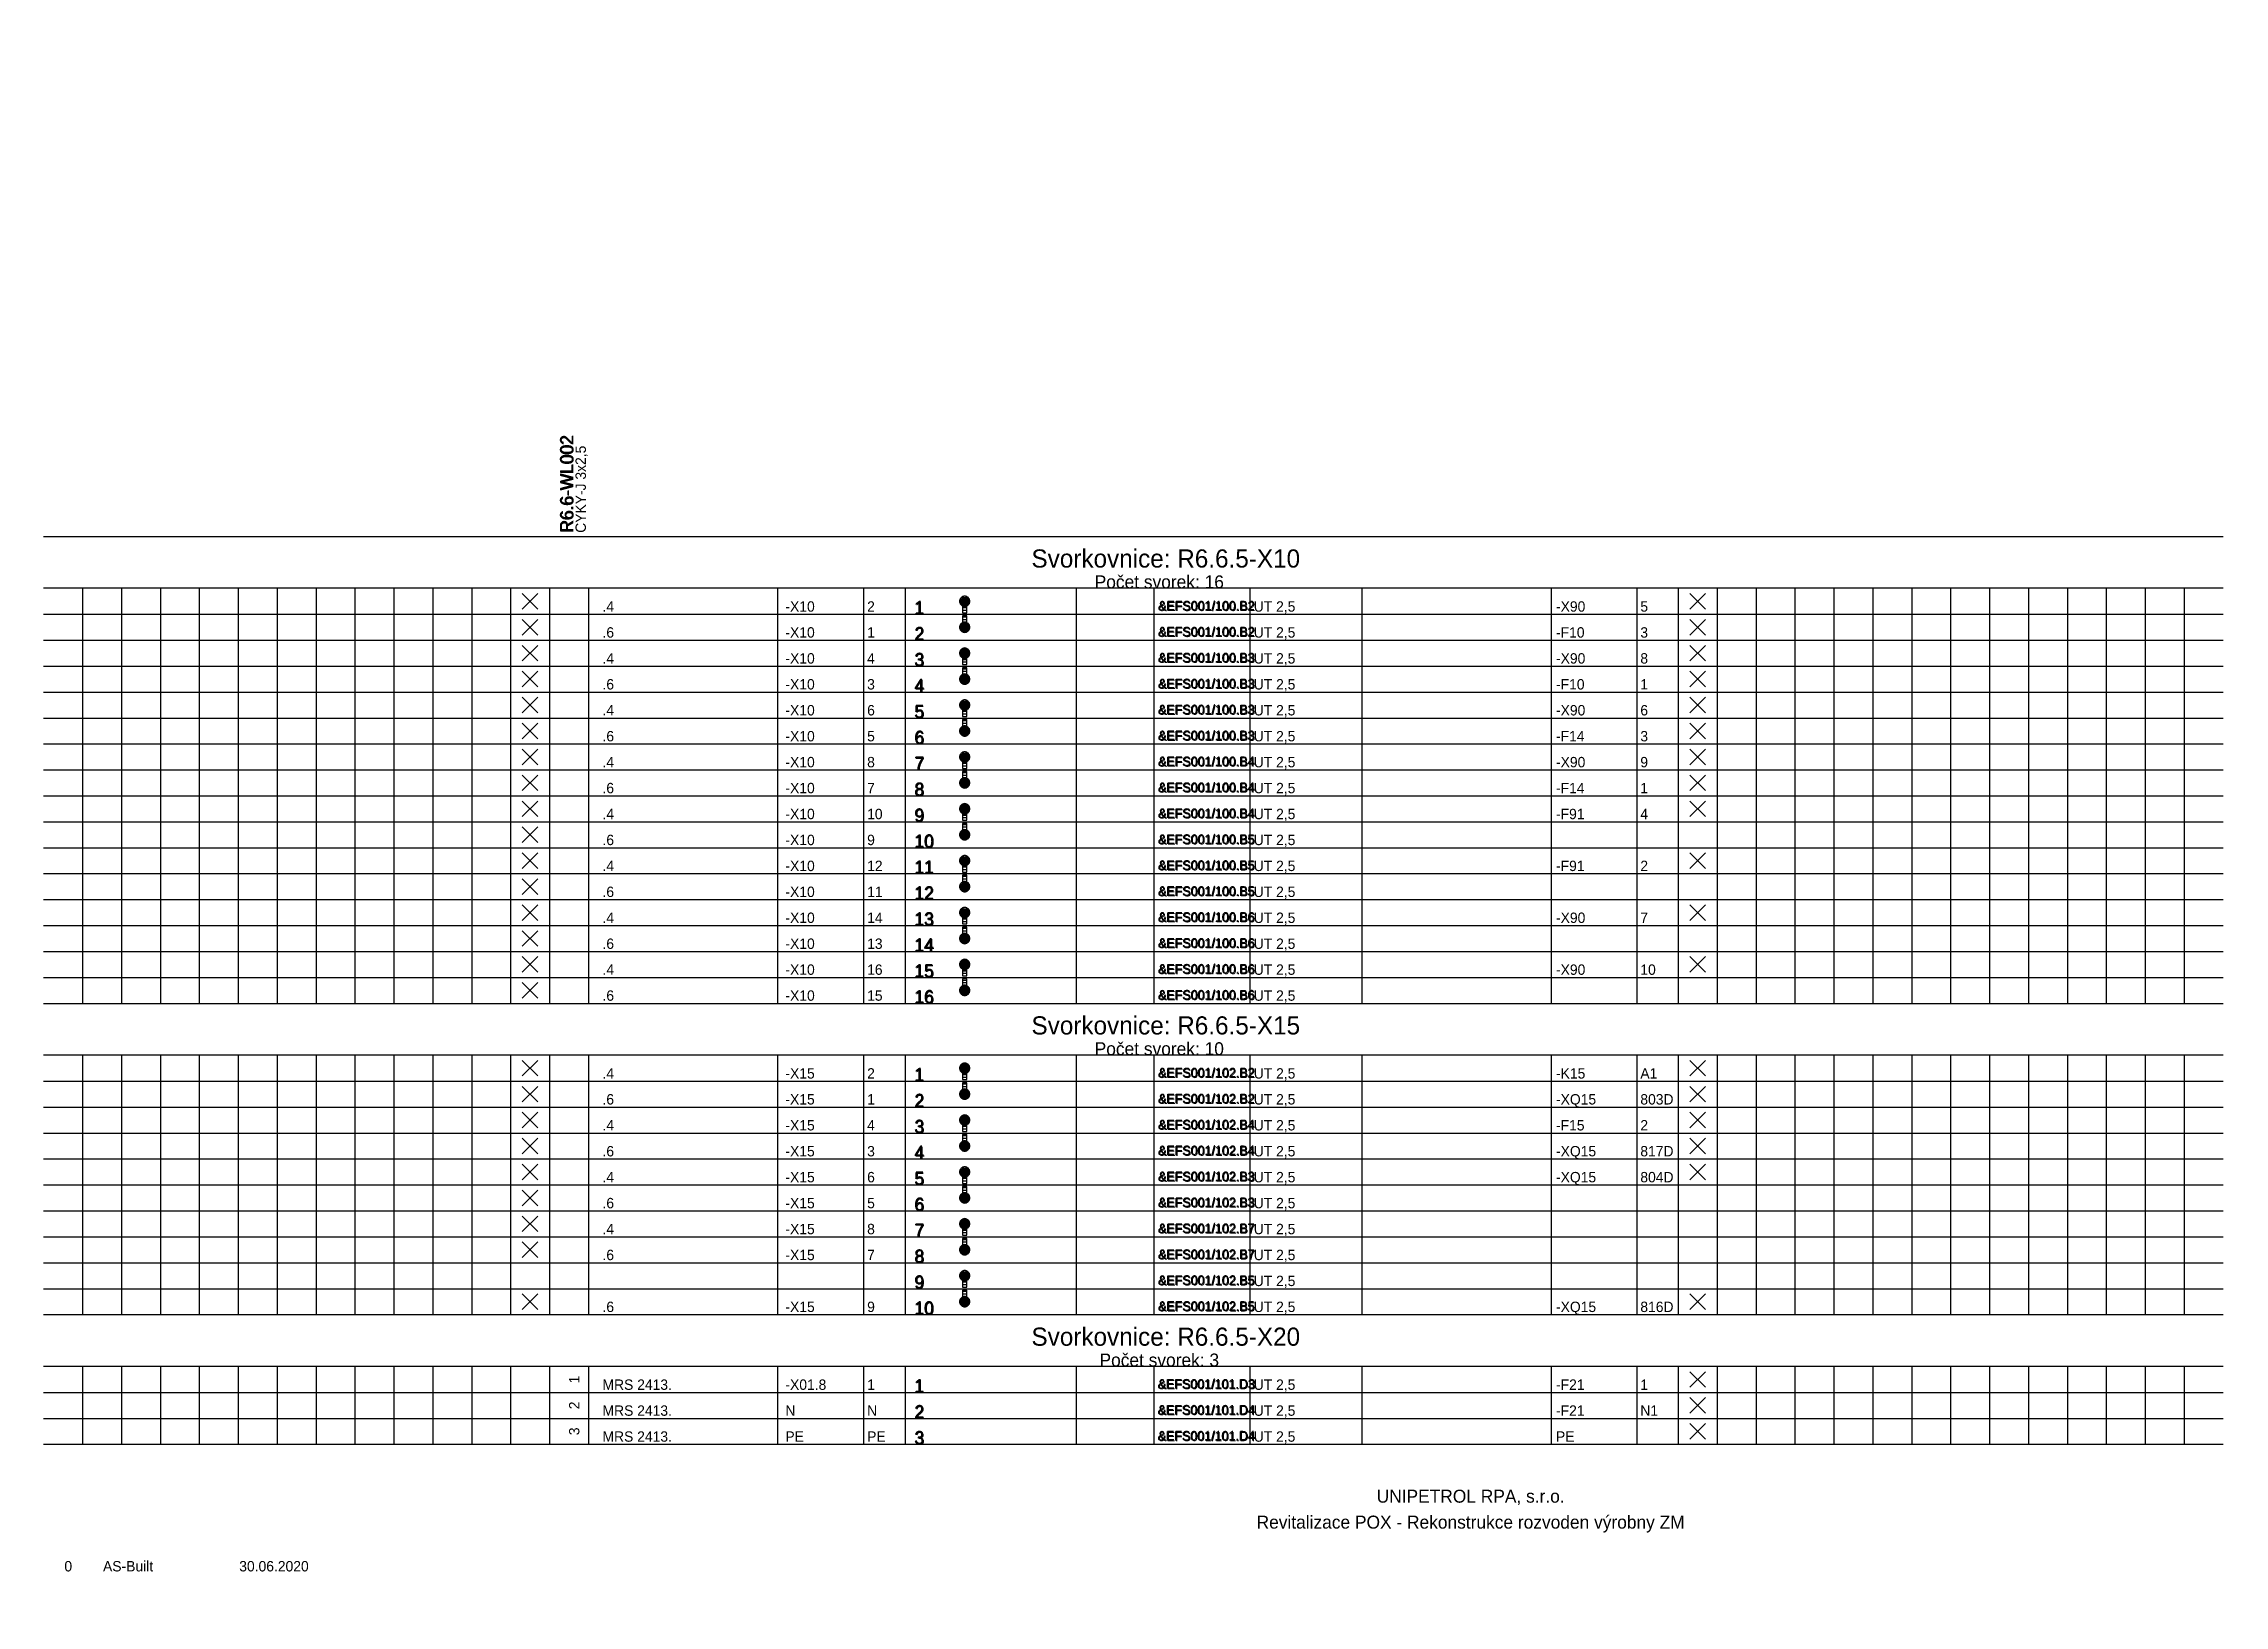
# Model space of a CAD drawing. Extents: x 0 to 420, y -1 to 300.
import ezdxf
from ezdxf.enums import TextEntityAlignment as Align

# ---------------------------------------------------------------- set-up
doc = ezdxf.new("R2010")
doc.units = 0
doc.header["$MEASUREMENT"] = 0
doc.linetypes.add('LTY1', pattern=[0])
for name, color, linetype in [('PEN1', 7, 'LTY1'), ('PEN2', 7, 'LTY1'), ('PEN4', 7, 'LTY1'), ('PEN5', 7, 'LTY1'), ('SYMBOL', 7, 'LTY1')]:
    doc.layers.add(name, color=color, linetype=linetype)
doc.styles.add('NORMSCHRIFT', font='normwin')

# ---------------------------------------------------------------- blocks, each defined once
blk = doc.blocks.new('_SS-BLOK-S')
at = {"layer": 'PEN5', "linetype": 'LTY1'}
for p, q in [((0, -5), (420, -5)), ((420, -15), (0, -15))]:
    blk.add_line(p, q, dxfattribs=at)
at = {"layer": 'PEN1', "style": 'NORMSCHRIFT', "flags": 8}
for tag in ['CODE_1', 'CODE_2', 'CODE_3', 'CODE_4']:
    blk.add_attdef(tag, text='', height=3.5, dxfattribs=at).set_placement((216.25, -11), align=Align.CENTER)
at = {"layer": 'PEN2', "style": 'NORMSCHRIFT', "flags": 8}
blk.add_attdef('CODE_307', text='', height=2.5, dxfattribs=at).set_placement((215, -15), align=Align.CENTER)
at = {"layer": 'PEN4', "style": 'NORMSCHRIFT', "flags": 9}
for tag in ['CODE_558', 'CODE_91']:
    blk.add_attdef(tag, (0, 0), '', height=3.5, dxfattribs=at)
blk = doc.blocks.new('_SS-VETA-S')
at = {"layer": 'PEN1', "linetype": 'LTY1'}
for p, q in [((7.5, 5), (7.5, 0)), ((15, 5), (15, 0)), ((22.5, 5), (22.5, 0)), ((30, 5), (30, 0)), ((37.5, 5), (37.5, 0)), ((45, 5), (45, 0)), ((52.5, 5), (52.5, 0)), ((60, 5), (60, 0)), ((67.5, 5), (67.5, 0)), ((75, 5), (75, 0)), ((82.5, 5), (82.5, 0)), ((90, 5), (90, 0)), ((97.5, 5), (97.5, 0)), ((141.5, 0), (141.5, 5)), ((158, 5), (158, 0)), ((199, 5), (199, 0)), ((214, 0), (214, 5)), ((232.5, 0), (232.5, 5)), ((290.5, 5), (290.5, 0)), ((307, 5), (307, 0)), ((322.5, 5), (322.5, 0)), ((330, 5), (330, 0)), ((337.5, 5), (337.5, 0)), ((345, 5), (345, 0)), ((352.5, 5), (352.5, 0)), ((360, 5), (360, 0)), ((367.5, 5), (367.5, 0)), ((375, 5), (375, 0)), ((382.5, 5), (382.5, 0)), ((390, 5), (390, 0)), ((390, 5), (390, 0)), ((397.5, 5), (397.5, 0)), ((405, 5), (405, 0)), ((412.5, 5), (412.5, 0)), ((0, 0), (420, 0))]:
    blk.add_line(p, q, dxfattribs=at)
at = {"layer": 'PEN5', "linetype": 'LTY1'}
for p, q in [((105, 5), (105, 0)), ((166, 5), (166, 0)), ((254, 5), (254, 0)), ((315, 5), (315, 0))]:
    blk.add_line(p, q, dxfattribs=at)
at = {"layer": 'PEN2', "style": 'NORMSCHRIFT', "flags": 8}
blk.add_attdef('CODE_21', (167.95, -0.1), '', height=2.5, dxfattribs=at)
at = {"layer": 'PEN4', "style": 'NORMSCHRIFT'}
for tag, p, height, flags in [('CODE_63', (0, 0), 3.5, 9), ('CODE_91', (0, 0), 3.5, 9), ('CODE_781', (0, 0), 3.5, 9), ('CODE_782', (0, 0), 3.5, 9), ('CODE_10003', (107.7, 0.5), 2, 8), ('CODE_10001', (107.7, 0.5), 2, 8), ('CODE_10002', (107.7, 0.5), 2, 8), ('CODE_10004', (142.95, 0.5), 2, 8), ('CODE_10021', (158.7, 0.5), 2, 8), ('CODE_41', (233.2, 0.5), 2, 8), ('CODE_11003', (255.95, 0.5), 2, 8), ('CODE_11001', (255.95, 0.5), 2, 8), ('CODE_11002', (255.95, 0.5), 2, 8), ('CODE_11004', (291.45, 0.5), 2, 8), ('CODE_11021', (307.7, 0.5), 2, 8)]:
    blk.add_attdef(tag, p, '', height=height, dxfattribs=dict(at, flags=flags))
at = {"layer": 'PEN4', "style": 'NORMSCHRIFT', "flags": 8}
blk.add_attdef('CODE_45', text='', height=2, dxfattribs=at).set_placement((198.1, 0.4), align=Align.RIGHT)
blk.add_attdef('CODE_10', text='', height=1.8, dxfattribs=at).set_placement((224.2, 0.6), align=Align.CENTER)
blk = doc.blocks.new('_SS-MUST3-S')
at = {"layer": 'PEN1', "linetype": 'LTY1'}
for p, q in [((-0.975, 0.075), (-1, 0)), ((-1, 0), (-0.975, -0.075)), ((-1, 0), (1, 0)), ((-0.95, 0.25), (-0.975, 0.15)), ((-0.975, 0.15), (-0.975, 0.075)), ((-0.925, 0.325), (-0.95, 0.25)), ((-0.95, 0.25), (0.95, 0.25)), ((-0.9, 0.4), (-0.925, 0.325)), ((-0.85, 0.5), (-0.9, 0.4)), ((-0.8, 0.55), (-0.85, 0.5)), ((-0.85, 0.5), (0.85, 0.5)), ((-0.75, 0.625), (-0.8, 0.55)), ((-0.7, 0.7), (-0.75, 0.625)), ((-0.625, 0.75), (-0.7, 0.7)), ((-0.55, 0.8), (-0.625, 0.75)), ((-0.625, 0.75), (0.625, 0.75)), ((-0.5, 0.85), (-0.55, 0.8)), ((-0.4, 0.9), (-0.5, 0.85)), ((-0.325, 0.925), (-0.4, 0.9)), ((-0.4, 0), (-0.4, -2.2)), ((0.4, 0), (-0.4, 0)), ((-0.25, 0.95), (-0.325, 0.925)), ((-0.15, 0.975), (-0.25, 0.95)), ((-0.075, 0.975), (-0.15, 0.975)), ((0, 1), (-0.075, 0.975)), ((0.075, 0.975), (0, 1)), ((0.15, 0.975), (0.075, 0.975)), ((0.25, 0.95), (0.15, 0.975)), ((0.325, 0.925), (0.25, 0.95)), ((0.4, 0.9), (0.325, 0.925)), ((0.5, 0.85), (0.4, 0.9)), ((0.4, -2.2), (0.4, 0)), ((0.55, 0.8), (0.5, 0.85)), ((0.625, 0.75), (0.55, 0.8)), ((0.7, 0.7), (0.625, 0.75)), ((0.75, 0.625), (0.7, 0.7)), ((0.8, 0.55), (0.75, 0.625)), ((0.85, 0.5), (0.8, 0.55)), ((0.9, 0.4), (0.85, 0.5)), ((0.925, 0.325), (0.9, 0.4)), ((0.95, 0.25), (0.925, 0.325)), ((0.975, 0.15), (0.95, 0.25)), ((0.975, 0.075), (0.975, 0.15)), ((1, 0), (0.975, 0.075)), ((0.975, -0.075), (1, 0)), ((-0.975, -0.075), (-0.975, -0.15)), ((-0.975, -0.15), (-0.95, -0.25)), ((-0.95, -0.25), (-0.925, -0.325)), ((-0.95, -0.25), (0.95, -0.25)), ((-0.925, -0.325), (-0.9, -0.4)), ((-0.9, -0.4), (-0.85, -0.5)), ((-0.85, -0.5), (-0.8, -0.55)), ((-0.85, -0.5), (0.85, -0.5)), ((-0.8, -0.55), (-0.75, -0.625)), ((-0.75, -0.625), (-0.7, -0.7)), ((-0.7, -0.7), (-0.625, -0.75)), ((-0.625, -0.75), (-0.55, -0.8)), ((-0.625, -0.75), (0.625, -0.75)), ((-0.55, -0.8), (-0.5, -0.85)), ((-0.5, -0.85), (-0.4, -0.9)), ((-0.4, -0.2), (0.4, -0.2)), ((-0.4, -0.7), (0.4, -0.7)), ((-0.4, -0.9), (-0.325, -0.925)), ((-0.4, -1.2), (0.4, -1.2)), ((-0.4, -1.7), (0.4, -1.7)), ((-0.4, -2.2), (0.4, -2.2)), ((-0.4, -2.2), (0.4, -2.2)), ((-0.325, -0.925), (-0.25, -0.95)), ((-0.25, -0.95), (-0.15, -0.975)), ((-0.15, -0.975), (-0.075, -0.975)), ((-0.075, -0.975), (0, -1)), ((0, -1), (0.075, -0.975)), ((0.075, -0.975), (0.15, -0.975)), ((0.15, -0.975), (0.25, -0.95)), ((0.25, -0.95), (0.325, -0.925)), ((0.325, -0.925), (0.4, -0.9)), ((0.4, -0.9), (0.5, -0.85)), ((0.5, -0.85), (0.55, -0.8)), ((0.55, -0.8), (0.625, -0.75)), ((0.625, -0.75), (0.7, -0.7)), ((0.7, -0.7), (0.75, -0.625)), ((0.75, -0.625), (0.8, -0.55)), ((0.8, -0.55), (0.85, -0.5)), ((0.85, -0.5), (0.9, -0.4)), ((0.9, -0.4), (0.925, -0.325)), ((0.925, -0.325), (0.95, -0.25)), ((0.95, -0.25), (0.975, -0.15)), ((0.975, -0.15), (0.975, -0.075))]:
    blk.add_line(p, q, dxfattribs=at)
blk = doc.blocks.new('_SS-MUST1-S')
at = {"layer": 'PEN1', "linetype": 'LTY1'}
for p, q in [((-0.975, 0.075), (-1, 0)), ((-1, 0), (-0.975, -0.075)), ((-1, 0), (1, 0)), ((-0.95, 0.25), (-0.975, 0.15)), ((-0.975, 0.15), (-0.975, 0.075)), ((-0.925, 0.325), (-0.95, 0.25)), ((-0.95, 0.25), (0.95, 0.25)), ((-0.9, 0.4), (-0.925, 0.325)), ((-0.85, 0.5), (-0.9, 0.4)), ((-0.8, 0.55), (-0.85, 0.5)), ((-0.85, 0.5), (0.85, 0.5)), ((-0.75, 0.625), (-0.8, 0.55)), ((-0.7, 0.7), (-0.75, 0.625)), ((-0.625, 0.75), (-0.7, 0.7)), ((-0.55, 0.8), (-0.625, 0.75)), ((-0.625, 0.75), (0.625, 0.75)), ((-0.5, 0.85), (-0.55, 0.8)), ((-0.4, 0.9), (-0.5, 0.85)), ((-0.4, 2.2), (-0.4, 0)), ((0.4, 2.2), (-0.4, 2.2)), ((-0.4, 2), (0.4, 2)), ((-0.4, 1.5), (0.4, 1.5)), ((-0.4, 1), (0.4, 1)), ((-0.325, 0.925), (-0.4, 0.9)), ((-0.4, 0.5), (0.4, 0.5)), ((-0.4, 0), (0.4, 0)), ((-0.4, 0), (0.4, 0)), ((-0.25, 0.95), (-0.325, 0.925)), ((-0.15, 0.975), (-0.25, 0.95)), ((-0.075, 0.975), (-0.15, 0.975)), ((0, 1), (-0.075, 0.975)), ((0.075, 0.975), (0, 1)), ((0.15, 0.975), (0.075, 0.975)), ((0.25, 0.95), (0.15, 0.975)), ((0.325, 0.925), (0.25, 0.95)), ((0.4, 0.9), (0.325, 0.925)), ((0.4, 0), (0.4, 2.2)), ((0.5, 0.85), (0.4, 0.9)), ((0.55, 0.8), (0.5, 0.85)), ((0.625, 0.75), (0.55, 0.8)), ((0.7, 0.7), (0.625, 0.75)), ((0.75, 0.625), (0.7, 0.7)), ((0.8, 0.55), (0.75, 0.625)), ((0.85, 0.5), (0.8, 0.55)), ((0.9, 0.4), (0.85, 0.5)), ((0.925, 0.325), (0.9, 0.4)), ((0.95, 0.25), (0.925, 0.325)), ((0.975, 0.15), (0.95, 0.25)), ((0.975, 0.075), (0.975, 0.15)), ((1, 0), (0.975, 0.075)), ((0.975, -0.075), (1, 0)), ((-0.975, -0.075), (-0.975, -0.15)), ((-0.975, -0.15), (-0.95, -0.25)), ((-0.95, -0.25), (-0.925, -0.325)), ((-0.95, -0.25), (0.95, -0.25)), ((-0.925, -0.325), (-0.9, -0.4)), ((-0.9, -0.4), (-0.85, -0.5)), ((-0.85, -0.5), (-0.8, -0.55)), ((-0.85, -0.5), (0.85, -0.5)), ((-0.8, -0.55), (-0.75, -0.625)), ((-0.75, -0.625), (-0.7, -0.7)), ((-0.7, -0.7), (-0.625, -0.75)), ((-0.625, -0.75), (-0.55, -0.8)), ((-0.625, -0.75), (0.625, -0.75)), ((-0.55, -0.8), (-0.5, -0.85)), ((-0.5, -0.85), (-0.4, -0.9)), ((-0.4, -0.9), (-0.325, -0.925)), ((-0.325, -0.925), (-0.25, -0.95)), ((-0.25, -0.95), (-0.15, -0.975)), ((-0.15, -0.975), (-0.075, -0.975)), ((-0.075, -0.975), (0, -1)), ((0, -1), (0.075, -0.975)), ((0.075, -0.975), (0.15, -0.975)), ((0.15, -0.975), (0.25, -0.95)), ((0.25, -0.95), (0.325, -0.925)), ((0.325, -0.925), (0.4, -0.9)), ((0.4, -0.9), (0.5, -0.85)), ((0.5, -0.85), (0.55, -0.8)), ((0.55, -0.8), (0.625, -0.75)), ((0.625, -0.75), (0.7, -0.7)), ((0.7, -0.7), (0.75, -0.625)), ((0.75, -0.625), (0.8, -0.55)), ((0.8, -0.55), (0.85, -0.5)), ((0.85, -0.5), (0.9, -0.4)), ((0.9, -0.4), (0.925, -0.325)), ((0.925, -0.325), (0.95, -0.25)), ((0.95, -0.25), (0.975, -0.15)), ((0.975, -0.15), (0.975, -0.075))]:
    blk.add_line(p, q, dxfattribs=at)
blk = doc.blocks.new('_SS-NEOZN-S')
at = {"layer": 'PEN2', "linetype": 'LTY1'}
for p, q in [((-4, 1), (-1, 4)), ((-4, 4), (-1, 1))]:
    blk.add_line(p, q, dxfattribs=at)
blk = doc.blocks.new('_SS-OZN-S')
at = {"layer": 'PEN4', "style": 'NORMSCHRIFT', "flags": 8}
blk.add_attdef('CODE_362', text='', height=2, rotation=90, dxfattribs=at).set_placement((-0.5, 2.5), align=Align.CENTER)
blk = doc.blocks.new('_SS-KAB-S')
at = {"layer": 'PEN2', "style": 'NORMSCHRIFT', "flags": 8}
blk.add_attdef('CODE_365', (-2.9, -9.35), '', height=2.5, rotation=90, dxfattribs=at)
at = {"layer": 'PEN4', "style": 'NORMSCHRIFT', "flags": 8}
blk.add_attdef('CODE_1003', (-0.5, -9.3), '', height=2, rotation=90, dxfattribs=at)
at = {"layer": 'PEN4', "style": 'NORMSCHRIFT', "flags": 9}
for tag in ['CODE_367', 'CODE_372', 'CODE_373']:
    blk.add_attdef(tag, (0, 0), '', height=3.5, dxfattribs=at)
blk = doc.blocks.new('_9-REV')
at = {"layer": 'PEN4', "style": 'NORMSCHRIFT', "flags": 8}
blk.add_attdef('CODE_12778', text='', height=2, dxfattribs=at).set_placement((-0.25, 0.5), align=Align.CENTER)
at = {"layer": 'PEN4', "style": 'NORMSCHRIFT'}
for tag, p, height, flags in [('CODE_5902', (0, 0), 3.5, 9), ('CODE_12783', (6.45, 0.5), 2, 8), ('CODE_12782', (32.7, 0.5), 2, 8)]:
    blk.add_attdef(tag, p, '', height=height, dxfattribs=dict(at, flags=flags))

msp = doc.modelspace()

# ---------------------------------------------------------------- block references
at = {"layer": 'SYMBOL'}
for name, p, values in [('_SS-KAB-S', (105, 215), {'CODE_365': 'R6.6-WL002', 'CODE_1003': 'CYKY-J 3x2,5'}), ('_SS-VETA-S', (0, 190), {'CODE_21': '1', 'CODE_10': '&EFS001/100.B2', 'CODE_10004': '-X10', 'CODE_10021': '2', 'CODE_11004': '-X90', 'CODE_11021': '5', 'CODE_41': 'UT 2,5'}), ('_SS-VETA-S', (0, 185), {'CODE_21': '2', 'CODE_10': '&EFS001/100.B2', 'CODE_10004': '-X10', 'CODE_10021': '1', 'CODE_11004': '-F10', 'CODE_11021': '3', 'CODE_41': 'UT 2,5'}), ('_SS-VETA-S', (0, 180), {'CODE_21': '3', 'CODE_10': '&EFS001/100.B3', 'CODE_10004': '-X10', 'CODE_10021': '4', 'CODE_11004': '-X90', 'CODE_11021': '8', 'CODE_41': 'UT 2,5'}), ('_SS-VETA-S', (0, 175), {'CODE_21': '4', 'CODE_10': '&EFS001/100.B3', 'CODE_10004': '-X10', 'CODE_10021': '3', 'CODE_11004': '-F10', 'CODE_11021': '1', 'CODE_41': 'UT 2,5'}), ('_SS-VETA-S', (0, 170), {'CODE_21': '5', 'CODE_10': '&EFS001/100.B3', 'CODE_10004': '-X10', 'CODE_10021': '6', 'CODE_11004': '-X90', 'CODE_11021': '6', 'CODE_41': 'UT 2,5'}), ('_SS-VETA-S', (0, 165), {'CODE_21': '6', 'CODE_10': '&EFS001/100.B3', 'CODE_10004': '-X10', 'CODE_10021': '5', 'CODE_11004': '-F14', 'CODE_11021': '3', 'CODE_41': 'UT 2,5'}), ('_SS-VETA-S', (0, 160), {'CODE_21': '7', 'CODE_10': '&EFS001/100.B4', 'CODE_10004': '-X10', 'CODE_10021': '8', 'CODE_11004': '-X90', 'CODE_11021': '9', 'CODE_41': 'UT 2,5'}), ('_SS-VETA-S', (0, 155), {'CODE_21': '8', 'CODE_10': '&EFS001/100.B4', 'CODE_10004': '-X10', 'CODE_10021': '7', 'CODE_11004': '-F14', 'CODE_11021': '1', 'CODE_41': 'UT 2,5'}), ('_SS-VETA-S', (0, 150), {'CODE_21': '9', 'CODE_10': '&EFS001/100.B4', 'CODE_10004': '-X10', 'CODE_10021': '10', 'CODE_11004': '-F91', 'CODE_11021': '4', 'CODE_41': 'UT 2,5'}), ('_SS-VETA-S', (0, 145), {'CODE_21': '10', 'CODE_10': '&EFS001/100.B5', 'CODE_10004': '-X10', 'CODE_10021': '9', 'CODE_41': 'UT 2,5'}), ('_SS-VETA-S', (0, 140), {'CODE_21': '11', 'CODE_10': '&EFS001/100.B5', 'CODE_10004': '-X10', 'CODE_10021': '12', 'CODE_11004': '-F91', 'CODE_11021': '2', 'CODE_41': 'UT 2,5'}), ('_SS-VETA-S', (0, 135), {'CODE_21': '12', 'CODE_10': '&EFS001/100.B5', 'CODE_10004': '-X10', 'CODE_10021': '11', 'CODE_41': 'UT 2,5'}), ('_SS-VETA-S', (0, 130), {'CODE_21': '13', 'CODE_10': '&EFS001/100.B6', 'CODE_10004': '-X10', 'CODE_10021': '14', 'CODE_11004': '-X90', 'CODE_11021': '7', 'CODE_41': 'UT 2,5'}), ('_SS-VETA-S', (0, 125), {'CODE_21': '14', 'CODE_10': '&EFS001/100.B6', 'CODE_10004': '-X10', 'CODE_10021': '13', 'CODE_41': 'UT 2,5'}), ('_SS-VETA-S', (0, 120), {'CODE_21': '15', 'CODE_10': '&EFS001/100.B6', 'CODE_10004': '-X10', 'CODE_10021': '16', 'CODE_11004': '-X90', 'CODE_11021': '10', 'CODE_41': 'UT 2,5'}), ('_SS-VETA-S', (0, 115), {'CODE_21': '16', 'CODE_10': '&EFS001/100.B6', 'CODE_10004': '-X10', 'CODE_10021': '15', 'CODE_41': 'UT 2,5'}), ('_SS-VETA-S', (0, 100), {'CODE_21': '1', 'CODE_10': '&EFS001/102.B2', 'CODE_10004': '-X15', 'CODE_10021': '2', 'CODE_11004': '-K15', 'CODE_11021': 'A1', 'CODE_41': 'UT 2,5'}), ('_SS-VETA-S', (0, 95), {'CODE_21': '2', 'CODE_10': '&EFS001/102.B2', 'CODE_10004': '-X15', 'CODE_10021': '1', 'CODE_11004': '-XQ15', 'CODE_11021': '803D', 'CODE_41': 'UT 2,5'}), ('_SS-VETA-S', (0, 90), {'CODE_21': '3', 'CODE_10': '&EFS001/102.B4', 'CODE_10004': '-X15', 'CODE_10021': '4', 'CODE_11004': '-F15', 'CODE_11021': '2', 'CODE_41': 'UT 2,5'}), ('_SS-VETA-S', (0, 85), {'CODE_21': '4', 'CODE_10': '&EFS001/102.B4', 'CODE_10004': '-X15', 'CODE_10021': '3', 'CODE_11004': '-XQ15', 'CODE_11021': '817D', 'CODE_41': 'UT 2,5'}), ('_SS-VETA-S', (0, 80), {'CODE_21': '5', 'CODE_10': '&EFS001/102.B3', 'CODE_10004': '-X15', 'CODE_10021': '6', 'CODE_11004': '-XQ15', 'CODE_11021': '804D', 'CODE_41': 'UT 2,5'}), ('_SS-VETA-S', (0, 75), {'CODE_21': '6', 'CODE_10': '&EFS001/102.B3', 'CODE_10004': '-X15', 'CODE_10021': '5', 'CODE_41': 'UT 2,5'}), ('_SS-VETA-S', (0, 70), {'CODE_21': '7', 'CODE_10': '&EFS001/102.B7', 'CODE_10004': '-X15', 'CODE_10021': '8', 'CODE_41': 'UT 2,5'}), ('_SS-VETA-S', (0, 65), {'CODE_21': '8', 'CODE_10': '&EFS001/102.B7', 'CODE_10004': '-X15', 'CODE_10021': '7', 'CODE_41': 'UT 2,5'}), ('_SS-VETA-S', (0, 60), {'CODE_21': '9', 'CODE_10': '&EFS001/102.B5', 'CODE_41': 'UT 2,5'}), ('_SS-VETA-S', (0, 55), {'CODE_21': '10', 'CODE_10': '&EFS001/102.B5', 'CODE_10004': '-X15', 'CODE_10021': '9', 'CODE_11004': '-XQ15', 'CODE_11021': '816D', 'CODE_41': 'UT 2,5'}), ('_SS-VETA-S', (0, 40), {'CODE_21': '1', 'CODE_10': '&EFS001/101.D3', 'CODE_10004': '-X01.8', 'CODE_10021': '1', 'CODE_11004': '-F21', 'CODE_11021': '1', 'CODE_41': 'UT 2,5'}), ('_SS-OZN-S', (103.75, 40), {'CODE_362': '1'}), ('_SS-VETA-S', (0, 35), {'CODE_21': '2', 'CODE_10': '&EFS001/101.D4', 'CODE_10004': 'N', 'CODE_10021': 'N', 'CODE_11004': '-F21', 'CODE_11021': 'N1', 'CODE_41': 'UT 2,5'}), ('_SS-OZN-S', (103.75, 35), {'CODE_362': '2'}), ('_SS-VETA-S', (0, 30), {'CODE_21': '3', 'CODE_10': '&EFS001/101.D4', 'CODE_10004': 'PE', 'CODE_10021': 'PE', 'CODE_11004': 'PE', 'CODE_41': 'UT 2,5'}), ('_SS-OZN-S', (103.75, 30), {'CODE_362': '3'}), ('_9-REV', (5, 5), {'CODE_12778': '0', 'CODE_12783': 'AS-Built', 'CODE_12782': '30.06.2020'})]:
    msp.add_blockref(name, p, dxfattribs=at).add_auto_attribs(values)
for name, p in [('_SS-BLOK-S', (0, 210)), ('_SS-NEOZN-S', (96.25, 190)), ('_SS-MUST3-S', (177.5, 192.5)), ('_SS-NEOZN-S', (321.25, 190)), ('_SS-MUST1-S', (177.5, 187.5)), ('_SS-NEOZN-S', (96.25, 185)), ('_SS-NEOZN-S', (321.25, 185)), ('_SS-NEOZN-S', (96.25, 180)), ('_SS-MUST3-S', (177.5, 182.5)), ('_SS-NEOZN-S', (321.25, 180)), ('_SS-NEOZN-S', (96.25, 175)), ('_SS-MUST1-S', (177.5, 177.5)), ('_SS-NEOZN-S', (321.25, 175)), ('_SS-NEOZN-S', (96.25, 170)), ('_SS-MUST3-S', (177.5, 172.5)), ('_SS-NEOZN-S', (321.25, 170)), ('_SS-NEOZN-S', (96.25, 165)), ('_SS-MUST1-S', (177.5, 167.5)), ('_SS-NEOZN-S', (321.25, 165)), ('_SS-NEOZN-S', (96.25, 160)), ('_SS-NEOZN-S', (321.25, 160)), ('_SS-MUST3-S', (177.5, 162.5)), ('_SS-MUST1-S', (177.5, 157.5)), ('_SS-NEOZN-S', (96.25, 155)), ('_SS-NEOZN-S', (321.25, 155)), ('_SS-NEOZN-S', (96.25, 150)), ('_SS-MUST3-S', (177.5, 152.5)), ('_SS-NEOZN-S', (321.25, 150)), ('_SS-NEOZN-S', (96.25, 145)), ('_SS-MUST1-S', (177.5, 147.5)), ('_SS-NEOZN-S', (96.25, 140)), ('_SS-MUST3-S', (177.5, 142.5)), ('_SS-NEOZN-S', (321.25, 140)), ('_SS-NEOZN-S', (96.25, 135)), ('_SS-MUST1-S', (177.5, 137.5)), ('_SS-NEOZN-S', (96.25, 130)), ('_SS-MUST3-S', (177.5, 132.5)), ('_SS-NEOZN-S', (321.25, 130)), ('_SS-NEOZN-S', (96.25, 125)), ('_SS-MUST1-S', (177.5, 127.5)), ('_SS-NEOZN-S', (96.25, 120)), ('_SS-MUST3-S', (177.5, 122.5)), ('_SS-NEOZN-S', (321.25, 120)), ('_SS-NEOZN-S', (96.25, 115)), ('_SS-MUST1-S', (177.5, 117.5)), ('_SS-BLOK-S', (0, 120)), ('_SS-NEOZN-S', (96.25, 100)), ('_SS-MUST3-S', (177.5, 102.5)), ('_SS-NEOZN-S', (321.25, 100)), ('_SS-NEOZN-S', (96.25, 95)), ('_SS-MUST1-S', (177.5, 97.5)), ('_SS-NEOZN-S', (321.25, 95)), ('_SS-NEOZN-S', (96.25, 90)), ('_SS-MUST3-S', (177.5, 92.5)), ('_SS-NEOZN-S', (321.25, 90)), ('_SS-NEOZN-S', (96.25, 85)), ('_SS-MUST1-S', (177.5, 87.5)), ('_SS-NEOZN-S', (321.25, 85)), ('_SS-NEOZN-S', (96.25, 80)), ('_SS-MUST3-S', (177.5, 82.5)), ('_SS-NEOZN-S', (321.25, 80)), ('_SS-NEOZN-S', (96.25, 75)), ('_SS-MUST1-S', (177.5, 77.5)), ('_SS-NEOZN-S', (96.25, 70)), ('_SS-MUST3-S', (177.5, 72.5)), ('_SS-NEOZN-S', (96.25, 65)), ('_SS-MUST1-S', (177.5, 67.5)), ('_SS-MUST3-S', (177.5, 62.5)), ('_SS-NEOZN-S', (96.25, 55)), ('_SS-MUST1-S', (177.5, 57.5)), ('_SS-NEOZN-S', (321.25, 55)), ('_SS-BLOK-S', (0, 60)), ('_SS-NEOZN-S', (321.25, 40)), ('_SS-NEOZN-S', (321.25, 35)), ('_SS-NEOZN-S', (321.25, 30))]:
    msp.add_blockref(name, p, dxfattribs=at)

# ---------------------------------------------------------------- texts
at = {"layer": 'PEN1', "style": 'NORMSCHRIFT'}
for s, p in [('Svorkovnice: R6.6.5-X10', (216.25, 199)), ('Svorkovnice: R6.6.5-X15', (216.25, 109)), ('Svorkovnice: R6.6.5-X20', (216.25, 49))]:
    msp.add_text(s, height=3.5, dxfattribs=at).set_placement(p, align=Align.CENTER)
at = {"layer": 'PEN2', "style": 'NORMSCHRIFT'}
for p in [(102, 205.75), (102.1, 205.85)]:
    msp.add_text('R6.6-WL002', height=2.5, rotation=90, dxfattribs=at).set_placement(p)
for s, p in [('Počet svorek: 16', (215, 195)), ('Počet svorek: 10', (215, 105)), ('Počet svorek: 3', (215, 45)), ('UNIPETROL RPA, s.r.o.', (275, 18.75)), ('Revitalizace POX - Rekonstrukce rozvoden výrobny ZM', (275, 13.75))]:
    msp.add_text(s, height=2.5, dxfattribs=at).set_placement(p, align=Align.CENTER)
for s, p in [('1', (167.75, 190)), ('1', (167.85, 190.1)), ('2', (167.75, 185)), ('2', (167.85, 185.1)), ('3', (167.75, 180)), ('3', (167.85, 180.1)), ('4', (167.75, 175)), ('4', (167.85, 175.1)), ('5', (167.75, 170)), ('5', (167.85, 170.1)), ('6', (167.75, 165)), ('6', (167.85, 165.1)), ('7', (167.75, 160)), ('7', (167.85, 160.1)), ('8', (167.75, 155)), ('8', (167.85, 155.1)), ('9', (167.75, 150)), ('9', (167.85, 150.1)), ('10', (167.75, 145)), ('10', (167.85, 145.1)), ('11', (167.75, 140)), ('11', (167.85, 140.1)), ('12', (167.75, 135)), ('12', (167.85, 135.1)), ('13', (167.75, 130)), ('13', (167.85, 130.1)), ('14', (167.75, 125)), ('14', (167.85, 125.1)), ('15', (167.75, 120)), ('15', (167.85, 120.1)), ('16', (167.75, 115)), ('16', (167.85, 115.1)), ('1', (167.75, 100)), ('1', (167.85, 100.1)), ('2', (167.75, 95)), ('2', (167.85, 95.1)), ('3', (167.75, 90)), ('3', (167.85, 90.1)), ('4', (167.75, 85)), ('4', (167.85, 85.1)), ('5', (167.75, 80)), ('5', (167.85, 80.1)), ('6', (167.75, 75)), ('6', (167.85, 75.1)), ('7', (167.75, 70)), ('7', (167.85, 70.1)), ('8', (167.75, 65)), ('8', (167.85, 65.1)), ('9', (167.75, 60)), ('9', (167.85, 60.1)), ('10', (167.75, 55)), ('10', (167.85, 55.1)), ('1', (167.75, 40)), ('1', (167.85, 40.1)), ('2', (167.75, 35)), ('2', (167.85, 35.1)), ('3', (167.75, 30)), ('3', (167.85, 30.1))]:
    msp.add_text(s, height=2.5, dxfattribs=at).set_placement(p)
at = {"layer": 'PEN4', "style": 'NORMSCHRIFT'}
for s, p in [('.4', (107.7, 190.5)), ('.6', (107.7, 185.5)), ('.4', (107.7, 180.5)), ('.6', (107.7, 175.5)), ('.4', (107.7, 170.5)), ('.6', (107.7, 165.5)), ('.4', (107.7, 160.5)), ('.6', (107.7, 155.5)), ('.4', (107.7, 150.5)), ('.6', (107.7, 145.5)), ('.4', (107.7, 140.5)), ('.6', (107.7, 135.5)), ('.4', (107.7, 130.5)), ('.6', (107.7, 125.5)), ('.4', (107.7, 120.5)), ('.6', (107.7, 115.5)), ('.4', (107.7, 100.5)), ('.6', (107.7, 95.5)), ('.4', (107.7, 90.5)), ('.6', (107.7, 85.5)), ('.4', (107.7, 80.5)), ('.6', (107.7, 75.5)), ('.4', (107.7, 70.5)), ('.6', (107.7, 65.5)), ('.6', (107.7, 55.5)), ('MRS 2413.', (107.7, 40.5)), ('MRS 2413.', (107.7, 35.5)), ('MRS 2413.', (107.7, 30.5))]:
    msp.add_text(s, height=2, dxfattribs=at).set_placement(p)
for s, p in [('&EFS001/100.B2', (224, 190.7)), ('&EFS001/100.B2', (224.1, 190.8)), ('&EFS001/100.B2', (224, 185.7)), ('&EFS001/100.B2', (224.1, 185.8)), ('&EFS001/100.B3', (224, 180.7)), ('&EFS001/100.B3', (224.1, 180.8)), ('&EFS001/100.B3', (224, 175.7)), ('&EFS001/100.B3', (224.1, 175.8)), ('&EFS001/100.B3', (224, 170.7)), ('&EFS001/100.B3', (224.1, 170.8)), ('&EFS001/100.B3', (224, 165.7)), ('&EFS001/100.B3', (224.1, 165.8)), ('&EFS001/100.B4', (224, 160.7)), ('&EFS001/100.B4', (224.1, 160.8)), ('&EFS001/100.B4', (224, 155.7)), ('&EFS001/100.B4', (224.1, 155.8)), ('&EFS001/100.B4', (224, 150.7)), ('&EFS001/100.B4', (224.1, 150.8)), ('&EFS001/100.B5', (224, 145.7)), ('&EFS001/100.B5', (224.1, 145.8)), ('&EFS001/100.B5', (224, 140.7)), ('&EFS001/100.B5', (224.1, 140.8)), ('&EFS001/100.B5', (224, 135.7)), ('&EFS001/100.B5', (224.1, 135.8)), ('&EFS001/100.B6', (224, 130.7)), ('&EFS001/100.B6', (224.1, 130.8)), ('&EFS001/100.B6', (224, 125.7)), ('&EFS001/100.B6', (224.1, 125.8)), ('&EFS001/100.B6', (224, 120.7)), ('&EFS001/100.B6', (224.1, 120.8)), ('&EFS001/100.B6', (224.1, 115.8)), ('&EFS001/100.B6', (224, 115.7)), ('&EFS001/102.B2', (224, 100.7)), ('&EFS001/102.B2', (224.1, 100.8)), ('&EFS001/102.B2', (224, 95.7)), ('&EFS001/102.B2', (224.1, 95.8)), ('&EFS001/102.B4', (224, 90.7)), ('&EFS001/102.B4', (224.1, 90.8)), ('&EFS001/102.B4', (224, 85.7)), ('&EFS001/102.B4', (224.1, 85.8)), ('&EFS001/102.B3', (224, 80.7)), ('&EFS001/102.B3', (224.1, 80.8)), ('&EFS001/102.B3', (224, 75.7)), ('&EFS001/102.B3', (224.1, 75.8)), ('&EFS001/102.B7', (224, 70.7)), ('&EFS001/102.B7', (224.1, 70.8)), ('&EFS001/102.B7', (224, 65.7)), ('&EFS001/102.B7', (224.1, 65.8)), ('&EFS001/102.B5', (224, 60.7)), ('&EFS001/102.B5', (224.1, 60.8)), ('&EFS001/102.B5', (224, 55.7)), ('&EFS001/102.B5', (224.1, 55.8)), ('&EFS001/101.D3', (224, 40.7)), ('&EFS001/101.D3', (224.1, 40.8)), ('&EFS001/101.D4', (224, 35.7)), ('&EFS001/101.D4', (224.1, 35.8)), ('&EFS001/101.D4', (224, 30.7)), ('&EFS001/101.D4', (224.1, 30.8))]:
    msp.add_text(s, height=1.8, dxfattribs=at).set_placement(p, align=Align.CENTER)

doc.saveas('drawing.dxf')
